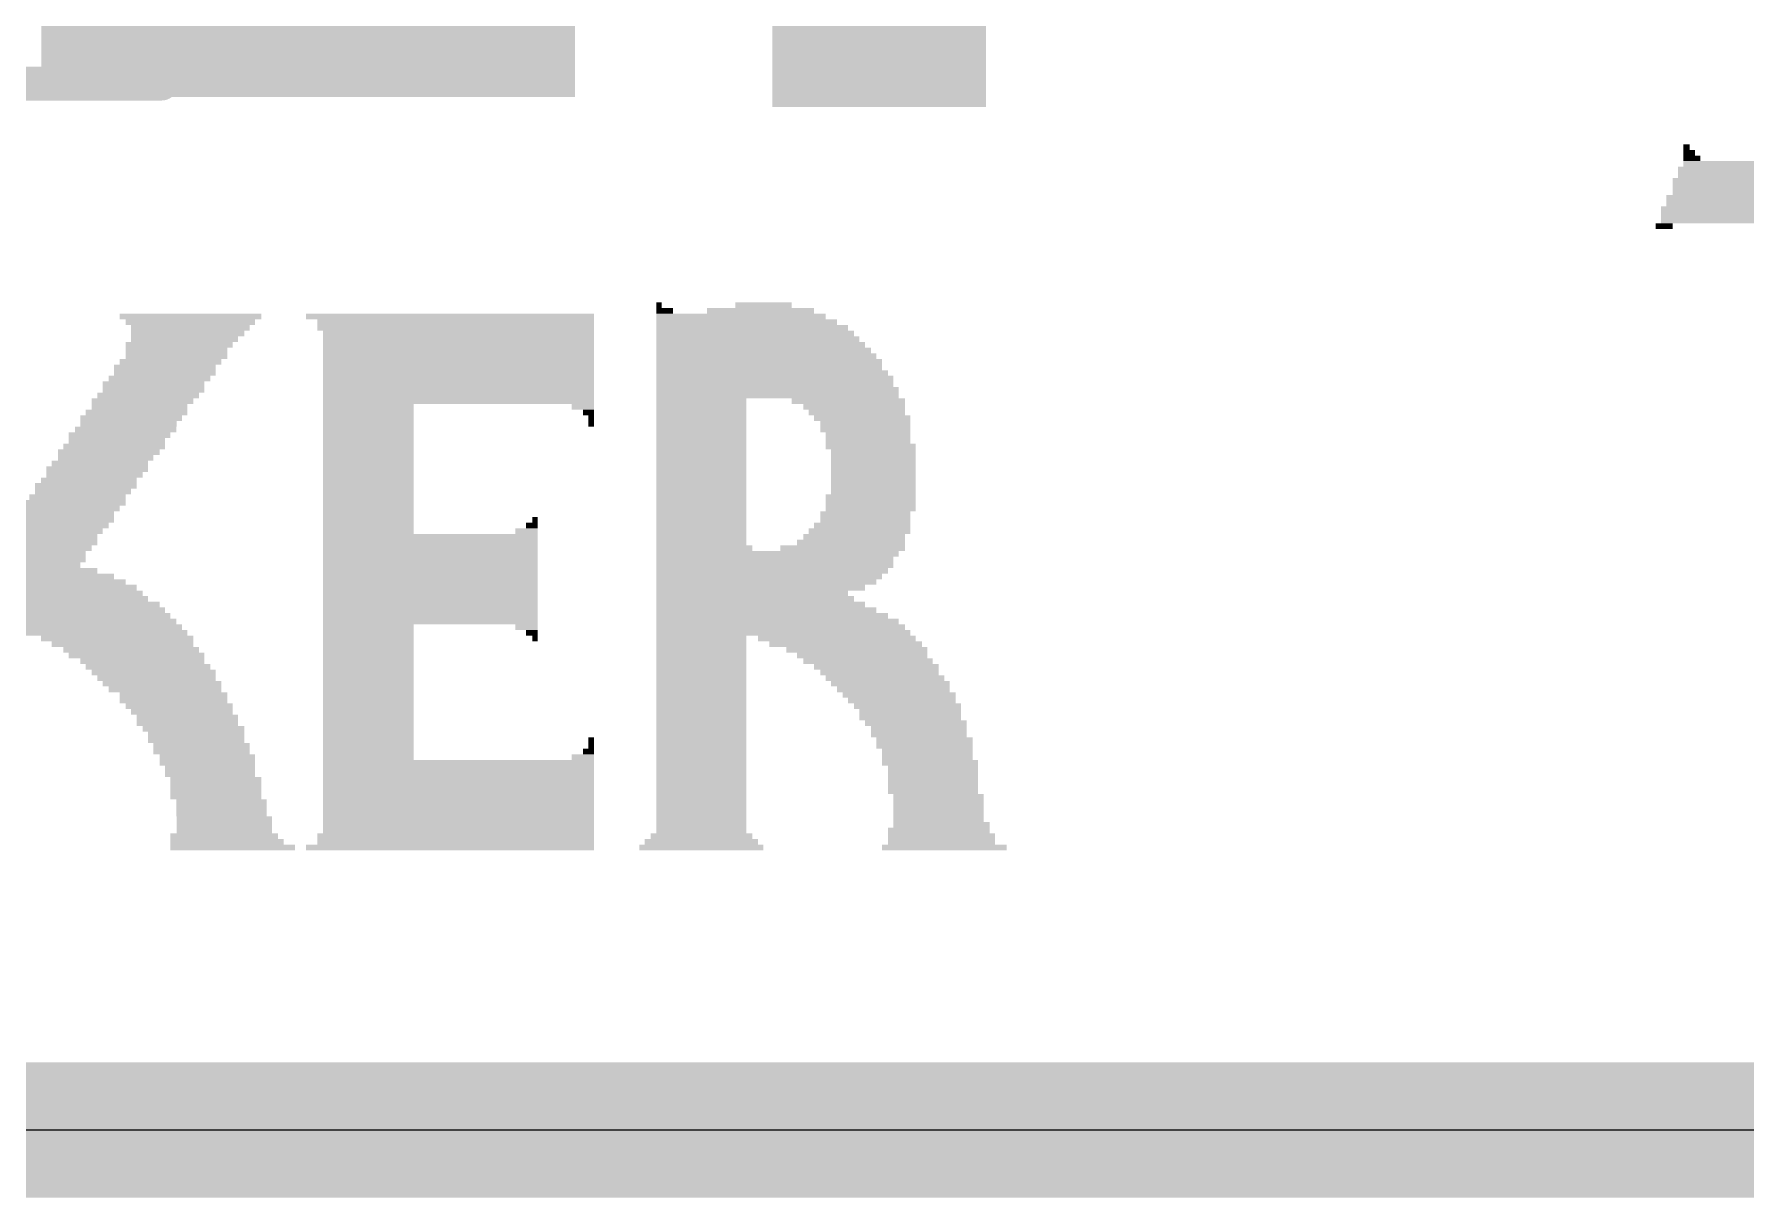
# Model space of a CAD drawing. Extents: x 0 to 53.3, y -0.3 to 28.3.
# Drawn here: x 7.37 to 13.79, y -0.25 to 4.11 of the extents above; entities that cross this region are included whole.
import ezdxf

# ---------------------------------------------------------------- set-up
doc = ezdxf.new("R2010")
doc.units = 0
for name, color, linetype in [('1', 12, 'CONTINUOUS'), ('16', 5, 'CONTINUOUS'), ('20', 4, 'CONTINUOUS'), ('200', 132, 'CONTINUOUS'), ('201', 6, 'CONTINUOUS'), ('51', 253, 'CONTINUOUS')]:
    doc.layers.add(name, color=color, linetype=linetype)

# ---------------------------------------------------------------- blocks, each defined once
blk = doc.blocks.new('RECT')
blk.add_solid([(-0.5, -0.5), (0.5, -0.5), (-0.5, 0.5), (0.5, 0.5)])

msp = doc.modelspace()

# ---------------------------------------------------------------- linework, layer by layer
at = {"layer": '1', "const_width": 0.508}
msp.add_lwpolyline([(51.562, 0), (0.254, 0)], dxfattribs=at)
at = {"layer": '16', "const_width": 0.508}
msp.add_lwpolyline([(51.562, 0), (0.254, 0)], dxfattribs=at)
at = {"layer": '20'}
msp.add_line((3.2, 0), (48.6, 0), dxfattribs=at)
at = {"layer": '51', "const_width": 0.127}
for points in [[(9.3507, 5.4208), (7.8507, 3.9208)], [(7.8507, 3.9208), (3.3507, 3.9208)]]:
    msp.add_lwpolyline(points, dxfattribs=at)
at = {"layer": '51', "const_width": 0.0635}
for points in [[(7.8507, 3.8891, 1), (7.8507, 3.9526)], [(7.8282, 3.9433, 1), (7.8732, 3.8983)]]:
    msp.add_lwpolyline(points, format="xyb", dxfattribs=at)

# ---------------------------------------------------------------- block references
at = {"layer": '1', "xscale": 2, "yscale": 2}
msp.add_blockref('RECT', (8.4007, 4.8708), dxfattribs=at)
at = {"layer": '1', "xscale": 1.35, "yscale": 0.8, "rotation": 90}
msp.add_blockref('RECT', (10.541, 4.5085), dxfattribs=at)
at = {"layer": '200'}
for p, xscale, yscale in [((9.7371, 3.0692), 0.0635, 0.0211), ((9.7155, 3.0903), 0.0203, 0.0211), ((10.0965, 3.0692), 0.4013, 0.0211), ((10.1079, 3.0903), 0.2108, 0.0211), ((7.9591, 3.048), 0.5309, 0.0213), ((7.9591, 3.0268), 0.4851, 0.0211), ((7.9591, 3.0057), 0.4445, 0.0211), ((8.9319, 3.048), 1.0795, 0.0213), ((8.9535, 3.0268), 1.0363, 0.0211), ((8.9535, 3.0057), 1.0363, 0.0211), ((10.0228, 3.048), 0.635, 0.0213), ((10.0444, 3.0268), 0.6782, 0.0211), ((10.0648, 3.0057), 0.7188, 0.0211), ((7.9172, 2.9422), 0.4013, 0.0211), ((7.9489, 2.9845), 0.4242, 0.0213), ((7.9375, 2.9633), 0.4013, 0.0211), ((8.9637, 2.9845), 1.016, 0.0213), ((8.9637, 2.9633), 1.016, 0.0211), ((8.9637, 2.9422), 1.016, 0.0211), ((10.0762, 2.9845), 0.7417, 0.0213), ((10.0863, 2.9633), 0.762, 0.0211), ((10.0965, 2.9422), 0.7823, 0.0211), ((7.8842, 2.8787), 0.381, 0.0211), ((7.907, 2.921), 0.381, 0.0213), ((7.907, 2.8998), 0.381, 0.0211), ((8.9637, 2.921), 1.016, 0.0213), ((8.9637, 2.8998), 1.016, 0.0211), ((8.9637, 2.8787), 1.016, 0.0211), ((10.1079, 2.921), 0.8052, 0.0213), ((10.1181, 2.8998), 0.8255, 0.0211), ((10.1283, 2.8787), 0.8458, 0.0211), ((7.8435, 2.8152), 0.381, 0.0211), ((7.8638, 2.8575), 0.381, 0.0213), ((7.8638, 2.8363), 0.381, 0.0211), ((8.9637, 2.8575), 1.016, 0.0213), ((8.9637, 2.8363), 1.016, 0.0211), ((8.9637, 2.8152), 1.016, 0.0211), ((10.1397, 2.8363), 0.8687, 0.0211), ((10.1498, 2.8152), 0.889, 0.0211), ((10.1283, 2.8575), 0.8458, 0.0213), ((7.8003, 2.7517), 0.381, 0.0211), ((7.8207, 2.794), 0.381, 0.0213), ((7.8207, 2.7728), 0.381, 0.0211), ((8.9637, 2.794), 1.016, 0.0213), ((8.9637, 2.7728), 1.016, 0.0211), ((8.9637, 2.7517), 1.016, 0.0211), ((10.1498, 2.794), 0.889, 0.0213), ((10.16, 2.7728), 0.9093, 0.0211), ((10.16, 2.7517), 0.9093, 0.0211), ((7.7572, 2.6882), 0.381, 0.0211), ((7.78, 2.7305), 0.381, 0.0213), ((7.7686, 2.7093), 0.3581, 0.0211), ((8.6258, 2.7093), 0.3404, 0.0211), ((8.6258, 2.6882), 0.3404, 0.0211), ((8.9637, 2.7305), 1.016, 0.0213), ((9.4298, 2.7093), 0.0838, 0.0211), ((9.4513, 2.6882), 0.0406, 0.0211), ((9.8742, 2.7305), 0.3378, 0.0213), ((9.8742, 2.7093), 0.3378, 0.0211), ((9.8742, 2.6882), 0.3378, 0.0211), ((10.4254, 2.7305), 0.4242, 0.0213), ((10.447, 2.7093), 0.381, 0.0211), ((10.4572, 2.6882), 0.3607, 0.0211), ((7.7165, 2.6247), 0.381, 0.0211), ((7.7368, 2.667), 0.381, 0.0213), ((7.7267, 2.6458), 0.3607, 0.0211), ((8.6258, 2.667), 0.3404, 0.0213), ((8.6258, 2.6458), 0.3404, 0.0211), ((8.6258, 2.6247), 0.3404, 0.0211), ((9.4615, 2.667), 0.0203, 0.0213), ((9.4615, 2.6458), 0.0203, 0.0211), ((9.8742, 2.667), 0.3378, 0.0213), ((9.8742, 2.6458), 0.3378, 0.0211), ((9.8742, 2.6247), 0.3378, 0.0211), ((10.4775, 2.667), 0.3607, 0.0213), ((10.4889, 2.6458), 0.3378, 0.0211), ((10.4889, 2.6247), 0.3378, 0.0211), ((7.6733, 2.5612), 0.381, 0.0211), ((7.6937, 2.6035), 0.381, 0.0213), ((7.6835, 2.5823), 0.3607, 0.0211), ((8.6258, 2.6035), 0.3404, 0.0213), ((8.6258, 2.5823), 0.3404, 0.0211), ((8.6258, 2.5612), 0.3404, 0.0211), ((9.8742, 2.6035), 0.3378, 0.0213), ((9.8742, 2.5823), 0.3378, 0.0211), ((9.8742, 2.5612), 0.3378, 0.0211), ((10.5092, 2.5612), 0.3378, 0.0211), ((10.4991, 2.6035), 0.3175, 0.0213), ((10.4991, 2.5823), 0.3175, 0.0211), ((7.62, 2.4977), 0.3607, 0.0211), ((7.653, 2.54), 0.381, 0.0213), ((7.6416, 2.5188), 0.3581, 0.0211), ((8.6258, 2.54), 0.3404, 0.0213), ((8.6258, 2.5188), 0.3404, 0.0211), ((8.6258, 2.4977), 0.3404, 0.0211), ((9.8742, 2.54), 0.3378, 0.0213), ((9.8742, 2.5188), 0.3378, 0.0211), ((9.8742, 2.4977), 0.3378, 0.0211), ((10.5194, 2.54), 0.3175, 0.0213), ((10.5194, 2.5188), 0.3175, 0.0211), ((10.5194, 2.4977), 0.3175, 0.0211), ((7.5781, 2.4342), 0.3581, 0.0211), ((7.6098, 2.4765), 0.381, 0.0213), ((7.5997, 2.4553), 0.3607, 0.0211), ((8.6258, 2.4765), 0.3404, 0.0213), ((8.6258, 2.4553), 0.3404, 0.0211), ((8.6258, 2.4342), 0.3404, 0.0211), ((9.8742, 2.4765), 0.3378, 0.0213), ((9.8742, 2.4553), 0.3378, 0.0211), ((9.8742, 2.4342), 0.3378, 0.0211), ((10.5194, 2.4765), 0.3175, 0.0213), ((10.5194, 2.4553), 0.3175, 0.0211), ((10.5194, 2.4342), 0.3175, 0.0211), ((7.5362, 2.3707), 0.3607, 0.0211), ((7.5565, 2.3918), 0.3607, 0.0211), ((7.5667, 2.413), 0.381, 0.0213), ((8.6258, 2.413), 0.3404, 0.0213), ((8.6258, 2.3918), 0.3404, 0.0211), ((8.6258, 2.3707), 0.3404, 0.0211), ((9.8742, 2.413), 0.3378, 0.0213), ((9.8742, 2.3918), 0.3378, 0.0211), ((9.8742, 2.3707), 0.3378, 0.0211), ((10.5092, 2.3707), 0.3378, 0.0211), ((10.5194, 2.413), 0.3175, 0.0213), ((10.5194, 2.3918), 0.3175, 0.0211), ((7.5032, 2.3283), 0.381, 0.0211), ((7.493, 2.3072), 0.3607, 0.0211), ((7.526, 2.3495), 0.381, 0.0213), ((8.6258, 2.3495), 0.3404, 0.0213), ((8.6258, 2.3283), 0.3404, 0.0211), ((8.6258, 2.3072), 0.3404, 0.0211), ((9.8742, 2.3495), 0.3378, 0.0213), ((9.8742, 2.3283), 0.3378, 0.0211), ((9.8742, 2.3072), 0.3378, 0.0211), ((10.4889, 2.3072), 0.3378, 0.0211), ((10.5092, 2.3495), 0.3378, 0.0213), ((10.5092, 2.3283), 0.3378, 0.0211), ((7.2923, 2.2648), 0.7214, 0.0211), ((7.2809, 2.2437), 0.6985, 0.0211), ((7.4828, 2.286), 0.381, 0.0213), ((8.6258, 2.286), 0.3404, 0.0213), ((8.6258, 2.2648), 0.3404, 0.0211), ((8.6258, 2.2437), 0.3404, 0.0211), ((9.2189, 2.2437), 0.0838, 0.0211), ((9.2393, 2.2648), 0.0432, 0.0211), ((9.2507, 2.286), 0.0203, 0.0213), ((9.8742, 2.286), 0.3378, 0.0213), ((9.8742, 2.2648), 0.3378, 0.0211), ((9.8742, 2.2437), 0.3378, 0.0211), ((10.4673, 2.2437), 0.381, 0.0211), ((10.4775, 2.2648), 0.3607, 0.0211), ((10.4889, 2.286), 0.3378, 0.0213), ((7.2708, 2.2225), 0.6782, 0.0213), ((7.2708, 2.2013), 0.6782, 0.0211), ((7.2606, 2.1802), 0.6579, 0.0211), ((8.8582, 2.2225), 0.8052, 0.0213), ((8.8582, 2.2013), 0.8052, 0.0211), ((8.8582, 2.1802), 0.8052, 0.0211), ((9.8742, 2.2225), 0.3378, 0.0213), ((9.8742, 2.2013), 0.3378, 0.0211), ((9.8857, 2.1802), 0.3607, 0.0211), ((10.4038, 2.1802), 0.4674, 0.0211), ((10.4356, 2.2013), 0.4039, 0.0211), ((10.447, 2.2225), 0.381, 0.0213), ((7.239, 2.1167), 0.6147, 0.0211), ((7.2492, 2.159), 0.635, 0.0213), ((7.2492, 2.1378), 0.635, 0.0211), ((8.8582, 2.159), 0.8052, 0.0213), ((8.8582, 2.1378), 0.8052, 0.0211), ((8.8582, 2.1167), 0.8052, 0.0211), ((10.16, 2.159), 0.9093, 0.0213), ((10.1498, 2.1378), 0.889, 0.0211), ((10.1498, 2.1167), 0.889, 0.0211), ((7.3241, 2.0532), 0.7849, 0.0211), ((7.2708, 2.0955), 0.6782, 0.0213), ((7.3025, 2.0743), 0.7417, 0.0211), ((8.8582, 2.0955), 0.8052, 0.0213), ((8.8582, 2.0743), 0.8052, 0.0211), ((8.8582, 2.0532), 0.8052, 0.0211), ((10.1397, 2.0955), 0.8687, 0.0213), ((10.1181, 2.0532), 0.8255, 0.0211), ((10.1283, 2.0743), 0.8458, 0.0211), ((7.3558, 2.0108), 0.8484, 0.0211), ((7.366, 1.9897), 0.8687, 0.0211), ((7.3444, 2.032), 0.8255, 0.0213), ((8.8582, 2.032), 0.8052, 0.0213), ((8.8582, 2.0108), 0.8052, 0.0211), ((8.8582, 1.9897), 0.8052, 0.0211), ((10.0762, 1.9897), 0.7417, 0.0211), ((10.0965, 2.032), 0.7823, 0.0213), ((10.0648, 2.0108), 0.7188, 0.0211), ((7.4079, 1.9262), 0.9525, 0.0211), ((7.3876, 1.9685), 0.9119, 0.0213), ((7.3978, 1.9473), 0.9322, 0.0211), ((8.8582, 1.9685), 0.8052, 0.0213), ((8.8582, 1.9473), 0.8052, 0.0211), ((8.8582, 1.9262), 0.8052, 0.0211), ((10.1181, 1.9473), 0.8255, 0.0211), ((10.1397, 1.9262), 0.8687, 0.0211), ((10.0965, 1.9685), 0.7823, 0.0213), ((7.4193, 1.905), 0.9754, 0.0213), ((7.4295, 1.8838), 0.9957, 0.0211), ((7.6416, 1.8627), 0.6121, 0.0211), ((8.8582, 1.905), 0.8052, 0.0213), ((8.6258, 1.8838), 0.3404, 0.0211), ((8.6258, 1.8627), 0.3404, 0.0211), ((9.2189, 1.8838), 0.0838, 0.0211), ((9.2393, 1.8627), 0.0432, 0.0211), ((10.16, 1.905), 0.9093, 0.0213), ((10.1714, 1.8838), 0.9322, 0.0211), ((10.1816, 1.8627), 0.9525, 0.0211), ((7.6848, 1.8415), 0.5715, 0.0213), ((7.7051, 1.8203), 0.5309, 0.0211), ((7.7368, 1.7992), 0.508, 0.0211), ((8.6258, 1.8415), 0.3404, 0.0213), ((8.6258, 1.8203), 0.3404, 0.0211), ((8.6258, 1.7992), 0.3404, 0.0211), ((9.2507, 1.8415), 0.0203, 0.0213), ((9.8742, 1.8415), 0.3378, 0.0213), ((9.8742, 1.8203), 0.3378, 0.0211), ((9.8742, 1.7992), 0.3378, 0.0211), ((10.3823, 1.8415), 0.5918, 0.0213), ((10.4153, 1.8203), 0.5715, 0.0211), ((10.4572, 1.7992), 0.5283, 0.0211), ((7.7572, 1.778), 0.508, 0.0213), ((7.7788, 1.7568), 0.4648, 0.0211), ((7.8003, 1.7357), 0.4674, 0.0211), ((8.6258, 1.778), 0.3404, 0.0213), ((8.6258, 1.7568), 0.3404, 0.0211), ((8.6258, 1.7357), 0.3404, 0.0211), ((9.8742, 1.778), 0.3378, 0.0213), ((9.8742, 1.7568), 0.3378, 0.0211), ((9.8742, 1.7357), 0.3378, 0.0211), ((10.4775, 1.778), 0.4877, 0.0213), ((10.4991, 1.7568), 0.4851, 0.0211), ((10.5308, 1.7357), 0.4674, 0.0211), ((7.8219, 1.7145), 0.4648, 0.0213), ((7.8321, 1.6933), 0.4445, 0.0211), ((7.8524, 1.6722), 0.4445, 0.0211), ((8.6258, 1.7145), 0.3404, 0.0213), ((8.6258, 1.6933), 0.3404, 0.0211), ((8.6258, 1.6722), 0.3404, 0.0211), ((9.8742, 1.7145), 0.3378, 0.0213), ((9.8742, 1.6933), 0.3378, 0.0211), ((9.8742, 1.6722), 0.3378, 0.0211), ((10.5423, 1.7145), 0.4445, 0.0213), ((10.5626, 1.6933), 0.4445, 0.0211), ((10.5829, 1.6722), 0.4445, 0.0211), ((7.8638, 1.651), 0.4216, 0.0213), ((7.8956, 1.6298), 0.4039, 0.0211), ((7.8956, 1.6087), 0.4039, 0.0211), ((8.6258, 1.651), 0.3404, 0.0213), ((8.6258, 1.6298), 0.3404, 0.0211), ((8.6258, 1.6087), 0.3404, 0.0211), ((9.8742, 1.651), 0.3378, 0.0213), ((9.8742, 1.6298), 0.3378, 0.0211), ((9.8742, 1.6087), 0.3378, 0.0211), ((10.5943, 1.651), 0.4216, 0.0213), ((10.6159, 1.6298), 0.4242, 0.0211), ((10.6261, 1.6087), 0.4039, 0.0211), ((7.9172, 1.5875), 0.4013, 0.0213), ((7.9273, 1.5663), 0.381, 0.0211), ((7.9477, 1.5452), 0.381, 0.0211), ((8.6258, 1.5875), 0.3404, 0.0213), ((8.6258, 1.5663), 0.3404, 0.0211), ((8.6258, 1.5452), 0.3404, 0.0211), ((9.8742, 1.5875), 0.3378, 0.0213), ((9.8742, 1.5663), 0.3378, 0.0211), ((9.8742, 1.5452), 0.3378, 0.0211), ((10.6477, 1.5875), 0.4013, 0.0213), ((10.6578, 1.5663), 0.381, 0.0211), ((10.6578, 1.5452), 0.381, 0.0211), ((7.9477, 1.524), 0.381, 0.0213), ((7.9705, 1.5028), 0.381, 0.0211), ((7.9807, 1.4817), 0.3607, 0.0211), ((8.6258, 1.524), 0.3404, 0.0213), ((8.6258, 1.5028), 0.3404, 0.0211), ((8.6258, 1.4817), 0.3404, 0.0211), ((9.8742, 1.524), 0.3378, 0.0213), ((9.8742, 1.5028), 0.3378, 0.0211), ((9.8742, 1.4817), 0.3378, 0.0211), ((10.6782, 1.524), 0.381, 0.0213), ((10.6896, 1.5028), 0.3581, 0.0211), ((10.6896, 1.4817), 0.3581, 0.0211), ((7.9807, 1.4605), 0.3607, 0.0213), ((8.001, 1.4393), 0.3607, 0.0211), ((8.001, 1.4182), 0.3607, 0.0211), ((8.6258, 1.4605), 0.3404, 0.0213), ((8.6258, 1.4393), 0.3404, 0.0211), ((8.6258, 1.4182), 0.3404, 0.0211), ((9.4513, 1.4182), 0.0406, 0.0211), ((9.4615, 1.4605), 0.0203, 0.0213), ((9.4615, 1.4393), 0.0203, 0.0211), ((9.8742, 1.4605), 0.3378, 0.0213), ((9.8742, 1.4393), 0.3378, 0.0211), ((9.8742, 1.4182), 0.3378, 0.0211), ((10.7112, 1.4605), 0.3607, 0.0213), ((10.7112, 1.4393), 0.3607, 0.0211), ((10.7213, 1.4182), 0.3404, 0.0211), ((8.0226, 1.397), 0.3581, 0.0213), ((8.0226, 1.3758), 0.3581, 0.0211), ((8.0328, 1.3547), 0.3378, 0.0211), ((8.6258, 1.397), 0.3404, 0.0213), ((8.9637, 1.3758), 1.016, 0.0211), ((8.9637, 1.3547), 1.016, 0.0211), ((9.4298, 1.397), 0.0838, 0.0213), ((9.8742, 1.397), 0.3378, 0.0213), ((9.8742, 1.3758), 0.3378, 0.0211), ((9.8742, 1.3547), 0.3378, 0.0211), ((10.7213, 1.397), 0.3404, 0.0213), ((10.7315, 1.3758), 0.3607, 0.0211), ((10.7429, 1.3547), 0.3378, 0.0211), ((8.0328, 1.3335), 0.3378, 0.0213), ((8.0543, 1.3123), 0.3404, 0.0211), ((8.0543, 1.2912), 0.3404, 0.0211), ((8.9637, 1.3335), 1.016, 0.0213), ((8.9637, 1.3123), 1.016, 0.0211), ((8.9637, 1.2912), 1.016, 0.0211), ((9.8742, 1.3335), 0.3378, 0.0213), ((9.8742, 1.3123), 0.3378, 0.0211), ((9.8742, 1.2912), 0.3378, 0.0211), ((10.7429, 1.3335), 0.3378, 0.0213), ((10.7429, 1.3123), 0.3378, 0.0211), ((10.7429, 1.2912), 0.3378, 0.0211), ((8.0543, 1.27), 0.3404, 0.0213), ((8.0543, 1.2488), 0.3404, 0.0211), ((8.0759, 1.2277), 0.3378, 0.0211), ((8.9637, 1.27), 1.016, 0.0213), ((8.9637, 1.2488), 1.016, 0.0211), ((8.9637, 1.2277), 1.016, 0.0211), ((9.8742, 1.27), 0.3378, 0.0213), ((9.8742, 1.2488), 0.3378, 0.0211), ((9.8742, 1.2277), 0.3378, 0.0211), ((10.7429, 1.27), 0.3378, 0.0213), ((10.7633, 1.2488), 0.3378, 0.0211), ((10.7633, 1.2277), 0.3378, 0.0211), ((8.0759, 1.2065), 0.3378, 0.0213), ((8.0759, 1.1853), 0.3378, 0.0211), ((8.0861, 1.1642), 0.3581, 0.0211), ((8.9637, 1.2065), 1.016, 0.0213), ((8.9637, 1.1853), 1.016, 0.0211), ((8.9637, 1.1642), 1.016, 0.0211), ((9.8742, 1.2065), 0.3378, 0.0213), ((9.8742, 1.1853), 0.3378, 0.0211), ((9.8742, 1.1642), 0.3378, 0.0211), ((10.7633, 1.2065), 0.3378, 0.0213), ((10.7633, 1.1853), 0.3378, 0.0211), ((10.7633, 1.1642), 0.3378, 0.0211), ((8.0861, 1.1007), 0.4039, 0.0211), ((8.0861, 1.143), 0.3581, 0.0213), ((8.0861, 1.1218), 0.3581, 0.0211), ((8.9535, 1.1007), 1.0363, 0.0211), ((8.9637, 1.143), 1.016, 0.0213), ((8.9637, 1.1218), 1.016, 0.0211), ((9.8755, 1.1007), 0.381, 0.0211), ((9.8742, 1.143), 0.3378, 0.0213), ((9.8742, 1.1218), 0.3378, 0.0211), ((10.7645, 1.1218), 0.381, 0.0211), ((10.7747, 1.1007), 0.4013, 0.0211), ((10.7747, 1.143), 0.3607, 0.0213), ((8.0962, 1.0795), 0.4242, 0.0213), ((8.1178, 1.0583), 0.4674, 0.0211), ((8.9319, 1.0583), 1.0795, 0.0211), ((8.9535, 1.0795), 1.0363, 0.0213), ((9.8742, 1.0583), 0.4648, 0.0211), ((9.8742, 1.0795), 0.4242, 0.0213), ((10.7848, 1.0583), 0.4674, 0.0211), ((10.7747, 1.0795), 0.4013, 0.0213)]:
    msp.add_blockref('RECT', p, dxfattribs=dict(at, xscale=xscale, yscale=yscale))
at = {"layer": '201', "rotation": 180}
for p, xscale, yscale in [((13.5674, 3.683), 0.0229, 0.0213), ((13.5776, 3.6618), 0.0432, 0.0211), ((13.9802, 3.5983), 0.889, 0.0211), ((13.5877, 3.6407), 0.0635, 0.0211), ((13.7046, 3.6195), 0.2972, 0.0213), ((14.2558, 3.556), 1.4808, 0.0213), ((14.2558, 3.5348), 1.4808, 0.0211), ((14.2558, 3.5772), 1.4402, 0.0211), ((14.2342, 3.4925), 1.4834, 0.0213), ((14.2342, 3.4713), 1.4834, 0.0211), ((14.2456, 3.5137), 1.4605, 0.0211), ((14.2126, 3.4502), 1.4808, 0.0211), ((14.2126, 3.429), 1.4808, 0.0213), ((14.2126, 3.4078), 1.4808, 0.0211), ((13.4836, 3.3867), 0.0635, 0.0211)]:
    msp.add_blockref('RECT', p, dxfattribs=dict(at, xscale=xscale, yscale=yscale))

doc.saveas('drawing.dxf')
